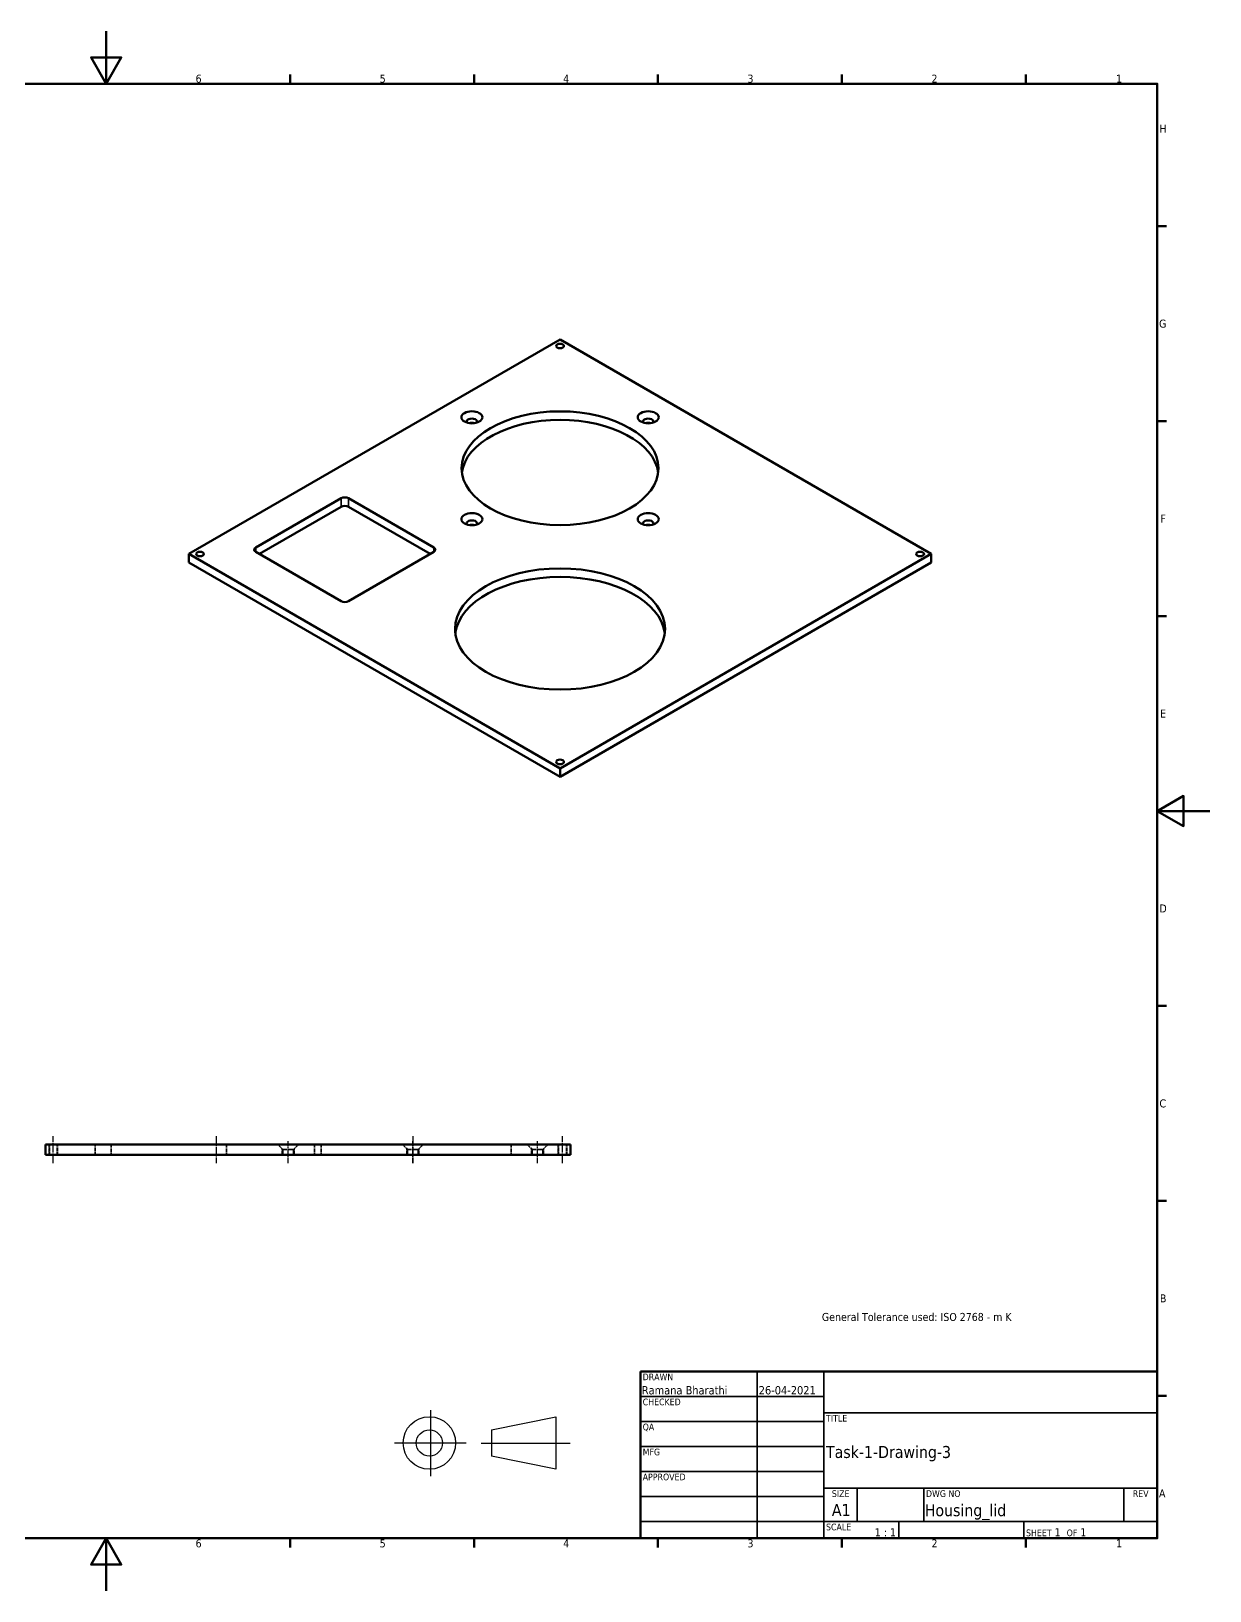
# Model space of a CAD drawing. Header units: millimetres. Extents: x 0 to 841, y 0 to 594.
# Drawn here: x 392 to 841, y 0 to 594 of the extents above; entities that cross this region are included whole.
import ezdxf
from ezdxf.enums import TextEntityAlignment as Align

# ---------------------------------------------------------------- set-up
doc = ezdxf.new("R2010")
doc.units = ezdxf.units.MM
doc.linetypes.add('CHAIN', pattern=[0.7087, 0.4724, -0.0591, 0.1181, -0.0591])
doc.linetypes.add('DASHED', pattern=[0.2067, 0.1654, -0.0413])
for name, color, linetype, lineweight in [('Border (ANSI)', 7, 'Continuous', 70), ('Centerline (ANSI)', 7, 'Continuous', 25), ('Hidden (ANSI)', 7, 'DASHED', 35), ('Hidden Narrow (ANSI)', 7, 'DASHED', 25), ('Sketch Geometry (ANSI)', 7, 'Continuous', 25), ('Symbol (ANSI)', 7, 'Continuous', 25), ('Title (ANSI)', 7, 'Continuous', 50), ('Visible (ANSI)', 7, 'Continuous', 50), ('Visible Narrow (ANSI)', 7, 'Continuous', 35)]:
    doc.layers.add(name, color=color, linetype=linetype, lineweight=lineweight)
doc.styles.add('Note Text (ANSI)', font='tahoma.ttf')
doc.styles.add('Text Style30', font='tahoma.ttf')
doc.styles.add('Text Style38', font='tahoma.ttf')
doc.styles.add('Text Style39', font='tahoma.ttf')

# ---------------------------------------------------------------- blocks, each defined once
blk = doc.blocks.new('Borders Default Border')
at = {"layer": 'Border (ANSI)'}
for p, q in [((490.58, 574), (490.58, 577.45)), ((560.67, 574), (560.67, 577.45)), ((630.75, 574), (630.75, 577.45)), ((700.83, 574), (700.83, 577.45)), ((770.92, 574), (770.92, 577.45)), ((821, 519.75), (824.45, 519.75)), ((821, 445.5), (824.45, 445.5)), ((821, 371.25), (824.45, 371.25)), ((821, 222.75), (824.45, 222.75)), ((821, 148.5), (824.45, 148.5)), ((821, 74.25), (824.45, 74.25)), ((490.58, 20), (490.58, 16.55)), ((560.67, 20), (560.67, 16.55)), ((630.75, 20), (630.75, 16.55)), ((700.83, 20), (700.83, 16.55)), ((770.92, 20), (770.92, 16.55))]:
    blk.add_line(p, q, dxfattribs=at)
at = {"layer": 'Border (ANSI)', "flags": 128}
for points in [[(420.5, 594), (420.5, 574), (414.73, 584), (426.27, 584), (420.5, 574)], [(20, 20), (20, 574), (821, 574), (821, 20), (20, 20)], [(841, 297), (821, 297), (831, 302.77), (831, 291.23), (821, 297)], [(420.5, 0), (420.5, 20), (414.73, 10), (426.27, 10), (420.5, 20)]]:
    blk.add_lwpolyline(points, dxfattribs=at)
at = {"layer": 'Border (ANSI)', "char_height": 3.05, "attachment_point": 7, "style": 'Note Text (ANSI)'}
for s, insert in [('6', (454.57, 574.34)), ('5', (524.73, 574.34)), ('4', (594.65, 574.4)), ('3', (664.84, 574.34)), ('2', (734.95, 574.4)), ('1', (805.27, 574.4)), ('H', (821.81, 555.35)), ('G', (821.66, 481.04)), ('F', (822.14, 406.85)), ('E', (822.05, 332.6)), ('D', (821.81, 258.35)), ('C', (821.8, 184.05)), ('B', (821.99, 109.85)), ('A', (821.63, 35.6)), ('6', (454.57, 16.49)), ('5', (524.73, 16.49)), ('4', (594.65, 16.55)), ('3', (664.84, 16.49)), ('2', (734.95, 16.55)), ('1', (805.27, 16.55))]:
    blk.add_mtext(s, dxfattribs=dict(at, insert=insert))
blk = doc.blocks.new('Title Blocks ANSI - Large')
at = {"layer": 'Title (ANSI)'}
for p, q in [((127, 189.23), (127, 125.73)), ((323.85, 189.23), (127, 189.23)), ((323.85, 125.73), (323.85, 189.23)), ((127, 125.73), (323.85, 125.73))]:
    blk.add_line(p, q, dxfattribs=at)
at = {"layer": 'Title (ANSI)', "lineweight": 35}
for p, q in [((171.45, 125.73), (171.45, 189.23)), ((196.85, 125.73), (196.85, 189.23)), ((127, 179.7), (196.85, 179.7)), ((196.85, 173.48), (323.85, 173.48)), ((127, 170.18), (196.85, 170.18)), ((127, 160.65), (196.85, 160.65)), ((127, 151.13), (196.85, 151.13)), ((323.85, 144.78), (196.85, 144.78)), ((209.55, 132.08), (209.55, 144.78)), ((234.95, 132.08), (234.95, 144.78)), ((311.15, 132.08), (311.15, 144.78)), ((127, 141.6), (196.85, 141.6)), ((196.85, 132.08), (127, 132.08)), ((323.85, 132.08), (196.85, 132.08)), ((225.3, 132.08), (225.3, 125.73)), ((273.05, 132.08), (273.05, 125.73))]:
    blk.add_line(p, q, dxfattribs=at)
at = {"layer": 'Title (ANSI)', "style": 'Text Style38'}
for s, p in [('DRAWN', (127.76, 188.47)), ('CHECKED', (127.76, 178.94)), ('TITLE', (197.61, 172.72)), ('QA', (127.76, 169.42)), ('MFG', (127.76, 159.89)), ('APPROVED', (127.76, 150.37)), ('DWG NO', (235.71, 144.02)), ('SCALE', (197.61, 131.32))]:
    blk.add_text(s, height=2.54, dxfattribs=at).set_placement(p, align=Align.TOP_LEFT)
for s, p in [('SIZE', (203.2, 144.02)), ('REV', (317.5, 144.02))]:
    blk.add_text(s, height=2.54, dxfattribs=at).set_placement(p, align=Align.TOP_CENTER)
at = {"layer": 'Title (ANSI)', "insert": (273.81, 126.49), "char_height": 3.048, "attachment_point": 7, "style": 'Note Text (ANSI)'}
blk.add_mtext('\\fTahoma|b0|i0;\\H2.5400;SHEET\\fTahoma|b0|i0;\\H3.0480; 1  \\fTahoma|b0|i0;\\H2.5400;OF\\fTahoma|b0|i0;\\H3.0480; 1 ', dxfattribs=at)
at = {"layer": 'Title (ANSI)'}
for tag, p, height, style in [('AUTHOR_001', (127.44, 180.53), 3.17, 'Text Style39'), ('CREATION_DATE_001', (171.98, 180.53), 3.17, 'Text Style39'), ('TITLE_001', (197.61, 156.32), 4.57, 'Text Style30'), ('Sheet_Size_001', (199.85, 134.23), 4.57, 'Text Style30'), ('PART_NUMBER_001', (235.25, 134.14), 4.57, 'Text Style30'), ('Initial_View_Scale_001', (216.2, 126.49), 3.05, 'Note Text (ANSI)')]:
    blk.add_attdef(tag, p, '', height=height, dxfattribs=dict(at, style=style))
at = {"layer": 'Title (ANSI)', "style": 'Text Style39'}
for tag, p in [('COMPANY', (260.35, 181.36)), ('REVISION_NUMBER', (317.5, 136.52))]:
    blk.add_attdef(tag, text='', height=3.17, dxfattribs=at).set_placement(p, align=Align.MIDDLE_CENTER)
for tag, p in [('CHECKED_BY', (127.76, 170.94)), ('CHECKED_DATE', (172.21, 170.94)), ('MFG_APPROVED_BY', (127.76, 151.89)), ('MFG_APPROVED_DATE', (172.21, 151.89)), ('ENG_APPROVED_BY', (127.76, 142.37)), ('ENG_APPROVAL_DATE', (172.21, 142.37))]:
    blk.add_attdef(tag, text='', height=3.17, dxfattribs=at).set_placement(p, align=Align.BOTTOM_LEFT)
blk = doc.blocks.new('3rd angle projection')
at = {"layer": 'Sketch Geometry (ANSI)'}
for p, q in [((-19.79, 12.57), (-19.79, -12.57)), ((3.43, 5.01), (28.05, 10.01)), ((28.05, 10.01), (28.05, -9.99)), ((-33.45, 0.01), (-6.14, 0.01)), ((-0.41, 0), (33.45, 0)), ((3.43, 5.01), (3.43, -4.99)), ((28.05, -9.99), (3.43, -4.99))]:
    blk.add_line(p, q, dxfattribs=at)
for radius in [10, 5]:
    blk.add_circle((-20.18, 0.01), radius, dxfattribs=at)

msp = doc.modelspace()

# ---------------------------------------------------------------- linework, layer by layer
at = {"layer": 'Centerline (ANSI)', "linetype": 'CHAIN', "ltscale": 5.749587}
for p, q in [((400.371, 162.862), (400.371, 173.212)), ((462.371, 173.212), (462.371, 162.862)), ((537.371, 173.212), (537.371, 162.862)), ((594.371, 162.862), (594.371, 173.212))]:
    msp.add_line(p, q, dxfattribs=at)
at = {"layer": 'Centerline (ANSI)', "linetype": 'CHAIN', "ltscale": 4.638536}
for p, q in [((489.871, 162.862), (489.871, 171.212)), ((537.371, 162.862), (537.371, 171.212)), ((584.871, 162.862), (584.871, 171.212))]:
    msp.add_line(p, q, dxfattribs=at)
at = {"layer": 'Hidden (ANSI)', "ltscale": 7.618686}
for p, q in [((398.871, 166.037), (398.871, 170.037)), ((401.871, 166.037), (401.871, 170.037)), ((416.371, 166.037), (416.371, 170.037)), ((422.371, 170.037), (422.371, 166.037)), ((466.371, 170.037), (466.371, 166.037)), ((499.871, 170.037), (499.871, 166.037)), ((502.371, 170.037), (502.371, 166.037)), ((574.871, 170.037), (574.871, 166.037)), ((592.871, 166.037), (592.871, 170.037)), ((595.871, 166.037), (595.871, 170.037))]:
    msp.add_line(p, q, dxfattribs=at)
at = {"layer": 'Hidden (ANSI)', "ltscale": 5.387196}
for p, q in [((487.871, 168.037), (485.871, 170.037)), ((491.871, 168.037), (493.871, 170.037)), ((535.371, 168.037), (533.371, 170.037)), ((539.371, 168.037), (541.371, 170.037)), ((582.871, 168.037), (580.871, 170.037)), ((586.871, 168.037), (588.871, 170.037))]:
    msp.add_line(p, q, dxfattribs=at)
at = {"layer": 'Hidden (ANSI)', "ltscale": 11.967462}
for p, q in [((491.871, 168.037), (487.871, 168.037)), ((539.371, 168.037), (535.371, 168.037)), ((586.871, 168.037), (582.871, 168.037))]:
    msp.add_line(p, q, dxfattribs=at)
at = {"layer": 'Hidden (ANSI)', "ltscale": 3.809293}
for p, q in [((487.871, 166.037), (487.871, 168.037)), ((491.871, 166.037), (491.871, 168.037)), ((535.371, 166.037), (535.371, 168.037)), ((539.371, 166.037), (539.371, 168.037)), ((582.871, 166.037), (582.871, 168.037)), ((586.871, 166.037), (586.871, 168.037))]:
    msp.add_line(p, q, dxfattribs=at)
at = {"layer": 'Hidden Narrow (ANSI)', "ltscale": 7.618686}
for p, q in [((398.6, 170.037), (398.6, 166.037)), ((402.141, 166.037), (402.141, 170.037)), ((592.6, 170.037), (592.6, 166.037)), ((596.141, 166.037), (596.141, 170.037))]:
    msp.add_line(p, q, dxfattribs=at)
at = {"layer": 'Hidden Narrow (ANSI)', "ltscale": 4.531173}
for p, q in [((487.492, 168.416), (487.492, 166.037)), ((492.25, 166.037), (492.25, 168.416)), ((534.992, 168.416), (534.992, 166.037)), ((539.75, 166.037), (539.75, 168.416)), ((582.492, 168.416), (582.492, 166.037)), ((587.25, 166.037), (587.25, 168.416))]:
    msp.add_line(p, q, dxfattribs=at)
at = {"layer": 'Visible (ANSI)'}
for p, q in [((593.436, 476.545), (452.015, 394.896)), ((734.858, 394.896), (593.436, 476.545)), ((477.471, 397.345), (509.998, 416.125)), ((512.826, 416.125), (545.353, 397.345)), ((509.998, 412.859), (478.885, 394.896)), ((543.939, 394.896), (512.826, 412.859)), ((452.015, 391.63), (452.015, 394.896)), ((452.015, 394.896), (593.436, 313.246)), ((509.998, 376.933), (477.471, 395.712)), ((545.353, 395.712), (512.826, 376.933)), ((593.436, 313.246), (734.858, 394.896)), ((734.858, 391.63), (734.858, 394.896)), ((593.436, 309.98), (452.015, 391.63)), ((734.858, 391.63), (593.436, 309.98)), ((593.436, 309.98), (593.436, 313.246)), ((397.371, 170.037), (597.371, 170.037)), ((397.371, 166.037), (397.371, 170.037)), ((597.371, 166.037), (597.371, 170.037)), ((597.371, 166.037), (397.371, 166.037))]:
    msp.add_line(p, q, dxfattribs=at)
for centre, major_axis in [((593.436, 474.096), (-1.5, 0)), ((559.849, 446.947), (-4, 0)), ((593.436, 427.556), (37.5, 0)), ((627.024, 446.947), (-4, 0)), ((559.849, 408.164), (-4, 0)), ((627.024, 408.164), (-4, 0)), ((456.258, 394.896), (-1.5, 0)), ((730.615, 394.896), (-1.5, 0)), ((593.436, 366.318), (40, 0)), ((593.436, 315.696), (-1.5, 0))]:
    msp.add_ellipse(centre, major_axis=major_axis, ratio=0.5773503, dxfattribs=at)
for centre, major_axis, start_param, end_param in [((593.436, 424.29), (37.5, 0), 0.0754964, 3.0660962), ((559.849, 445.314), (2, 0), 5.9218182, 9.7861451), ((627.024, 445.314), (2, 0), 5.9218182, 9.7861451), ((559.849, 443.681), (-2, 0), 4.225694, 5.1990839), ((627.024, 443.681), (-2, 0), 4.225694, 5.1990839), ((511.412, 415.308), (-2, 0), 3.9269908, 5.4977871), ((511.412, 412.042), (2, 0), 0.7853982, 2.3561945), ((559.849, 406.531), (2, 0), 5.9218182, 9.7861451), ((559.849, 404.898), (-2, 0), 4.225694, 5.1990839), ((627.024, 406.531), (2, 0), 5.9218182, 9.7861451), ((627.024, 404.898), (-2, 0), 4.225694, 5.1990839), ((478.885, 396.529), (-2, 0), 5.4977871, 7.0685835), ((543.939, 396.529), (2, 0), 5.4977871, 7.0685835), ((593.436, 363.052), (40, 0), 0.0707697, 3.0708229), ((511.412, 377.749), (2, 0), 3.9269908, 5.4977871)]:
    msp.add_ellipse(centre, major_axis=major_axis, ratio=0.5773503, start_param=start_param, end_param=end_param, dxfattribs=at)
at = {"layer": 'Visible Narrow (ANSI)'}
for p, q in [((509.998, 416.125), (509.998, 412.859)), ((512.826, 412.859), (512.826, 416.125)), ((477.471, 395.712), (477.471, 397.345)), ((545.353, 397.345), (545.353, 395.712))]:
    msp.add_line(p, q, dxfattribs=at)

# ---------------------------------------------------------------- block references
for name, p in [('Borders Default Border', (0, 0)), ('3rd angle projection', (563.831, 56.285))]:
    msp.add_blockref(name, p)
msp.add_blockref('Title Blocks ANSI - Large', (497.15, -105.73)).add_auto_attribs({'AUTHOR_001': 'Ramana Bharathi', 'CREATION_DATE_001': '26-04-2021', 'PART_NUMBER_001': 'Housing_lid', 'TITLE_001': 'Task-1-Drawing-3', 'Sheet_Size_001': 'A1', 'Initial_View_Scale_001': '1 : 1'})

# ---------------------------------------------------------------- texts
at = {"layer": 'Symbol (ANSI)', "insert": (693.193, 105.825), "char_height": 3.048, "width": 77.26342, "attachment_point": 1, "style": 'Note Text (ANSI)'}
msp.add_mtext('{\\fTahoma|b0|i0;General Tolerance used: ISO 2768 - m K}', dxfattribs=at)

doc.saveas('drawing.dxf')
